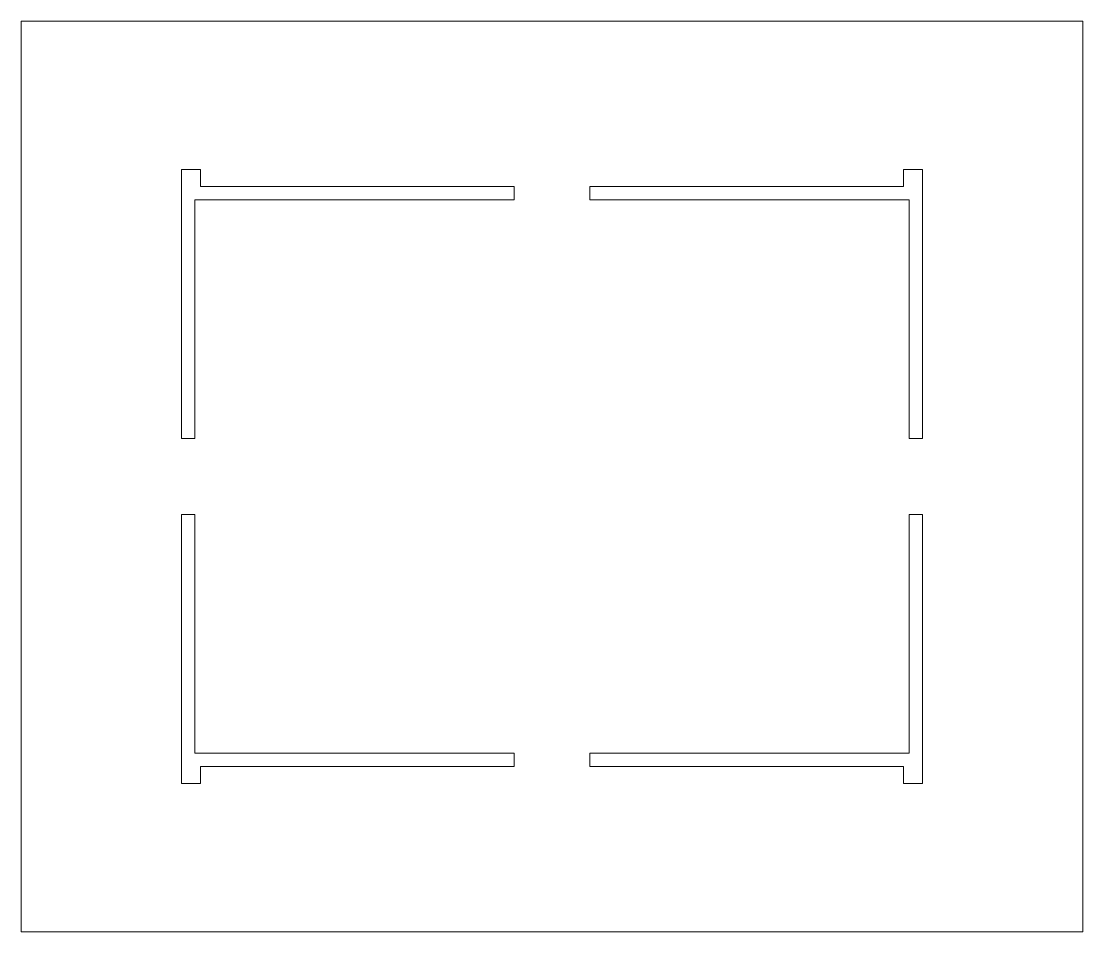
# Model space of a CAD drawing. Header units: inches. Extents: x 0 to 14, y 0 to 12.
import ezdxf

# ---------------------------------------------------------------- set-up
doc = ezdxf.new("R2010")
doc.units = ezdxf.units.IN
doc.header["$MEASUREMENT"] = 0

msp = doc.modelspace()

# ---------------------------------------------------------------- linework, layer by layer
at = {"color": 1, "linetype": 'Continuous', "lineweight": 0}
for p, q in [((0, 12), (0, 0)), ((14, 12), (0, 12)), ((14, 0), (14, 12)), ((2.1125, 6.5), (2.1125, 10.0455)), ((2.1125, 10.0455), (2.3625, 10.0455)), ((2.3625, 9.8225), (2.3625, 10.0455)), ((11.6375, 9.8225), (11.6375, 10.0455)), ((11.8875, 10.0455), (11.6375, 10.0455)), ((11.8875, 6.5), (11.8875, 10.0455)), ((2.3625, 9.8225), (6.5, 9.8225)), ((6.5, 9.8225), (6.5, 9.6455)), ((7.5, 9.8225), (7.5, 9.6455)), ((7.5, 9.8225), (11.6375, 9.8225)), ((2.2895, 9.6455), (6.5, 9.6455)), ((2.2895, 6.5), (2.2895, 9.6455)), ((7.5, 9.6455), (11.7105, 9.6455)), ((11.7105, 6.5), (11.7105, 9.6455)), ((2.1125, 6.5), (2.2895, 6.5)), ((11.8875, 6.5), (11.7105, 6.5)), ((2.1125, 1.9545), (2.1125, 5.5)), ((2.1125, 5.5), (2.2895, 5.5)), ((2.2895, 2.3545), (2.2895, 5.5)), ((11.7105, 2.3545), (11.7105, 5.5)), ((11.8875, 5.5), (11.7105, 5.5)), ((11.8875, 5.5), (11.8875, 1.9545)), ((2.2895, 2.3545), (6.5, 2.3545)), ((6.5, 2.3545), (6.5, 2.1775)), ((7.5, 2.3545), (7.5, 2.1775)), ((7.5, 2.3545), (11.7105, 2.3545)), ((2.3625, 2.1775), (2.3625, 1.9545)), ((2.3625, 2.1775), (6.5, 2.1775)), ((7.5, 2.1775), (11.6375, 2.1775)), ((11.6375, 2.1775), (11.6375, 1.9545)), ((2.1125, 1.9545), (2.3625, 1.9545)), ((11.8875, 1.9545), (11.6375, 1.9545)), ((0, 0), (14, 0))]:
    msp.add_line(p, q, dxfattribs=at)

doc.saveas('drawing.dxf')
